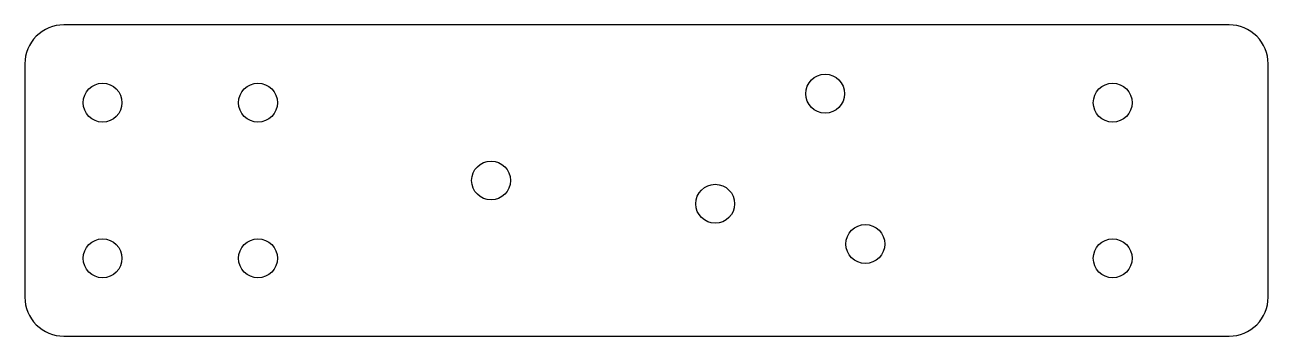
# Model space of a CAD drawing. Header units: millimetres. Extents: x -160 to 160, y -40 to 40.
import ezdxf

# ---------------------------------------------------------------- set-up
doc = ezdxf.new("R2010")
doc.units = ezdxf.units.MM
doc.layers.get('0').update_dxf_attribs({"linetype": 'CONTINUOUS'})

msp = doc.modelspace()

# ---------------------------------------------------------------- linework, layer by layer
msp.add_lwpolyline([(160, 30, 0.414214), (150, 40), (-150, 40, 0.414214), (-160, 30), (-160, -30, 0.414214), (-150, -40), (150, -40, 0.414214), (160, -30)], format="xyb", close=True)
for centre in [(45.98, 22.31), (-140, 20), (-100, 20), (120, 20), (-40, 0), (17.69, -5.98), (56.33, -16.33), (-140, -20), (-100, -20), (120, -20)]:
    msp.add_circle(centre, 5)

doc.saveas('drawing.dxf')
